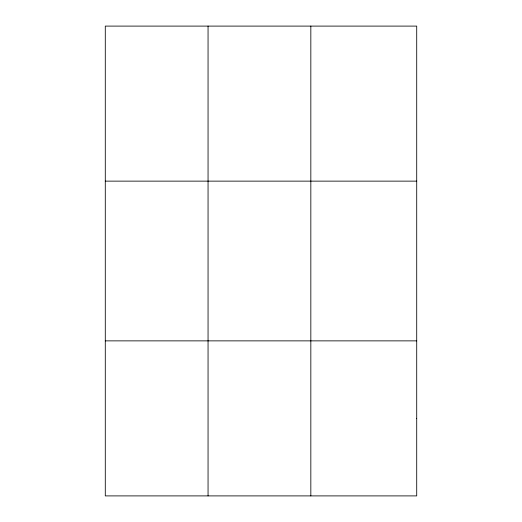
<?xml version="1.0" encoding="UTF-8"?>
<svg xmlns="http://www.w3.org/2000/svg" width="522" height="522" viewBox="0 0 522 522"><rect width="100%" height="100%" fill="white"/><g stroke="black" fill="none" stroke-linecap="round" stroke-linejoin="round"><path stroke-width="0.78" d="M208.056 495.9L208.056 26.1M310.831 495.9L310.831 26.1M105.287 181.134L416.713 181.134M105.287 340.866L416.713 340.866M416.713 418.383L416.713 495.9L105.287 495.9L105.287 26.1L416.713 26.1L416.713 418.383"/></g></svg>
